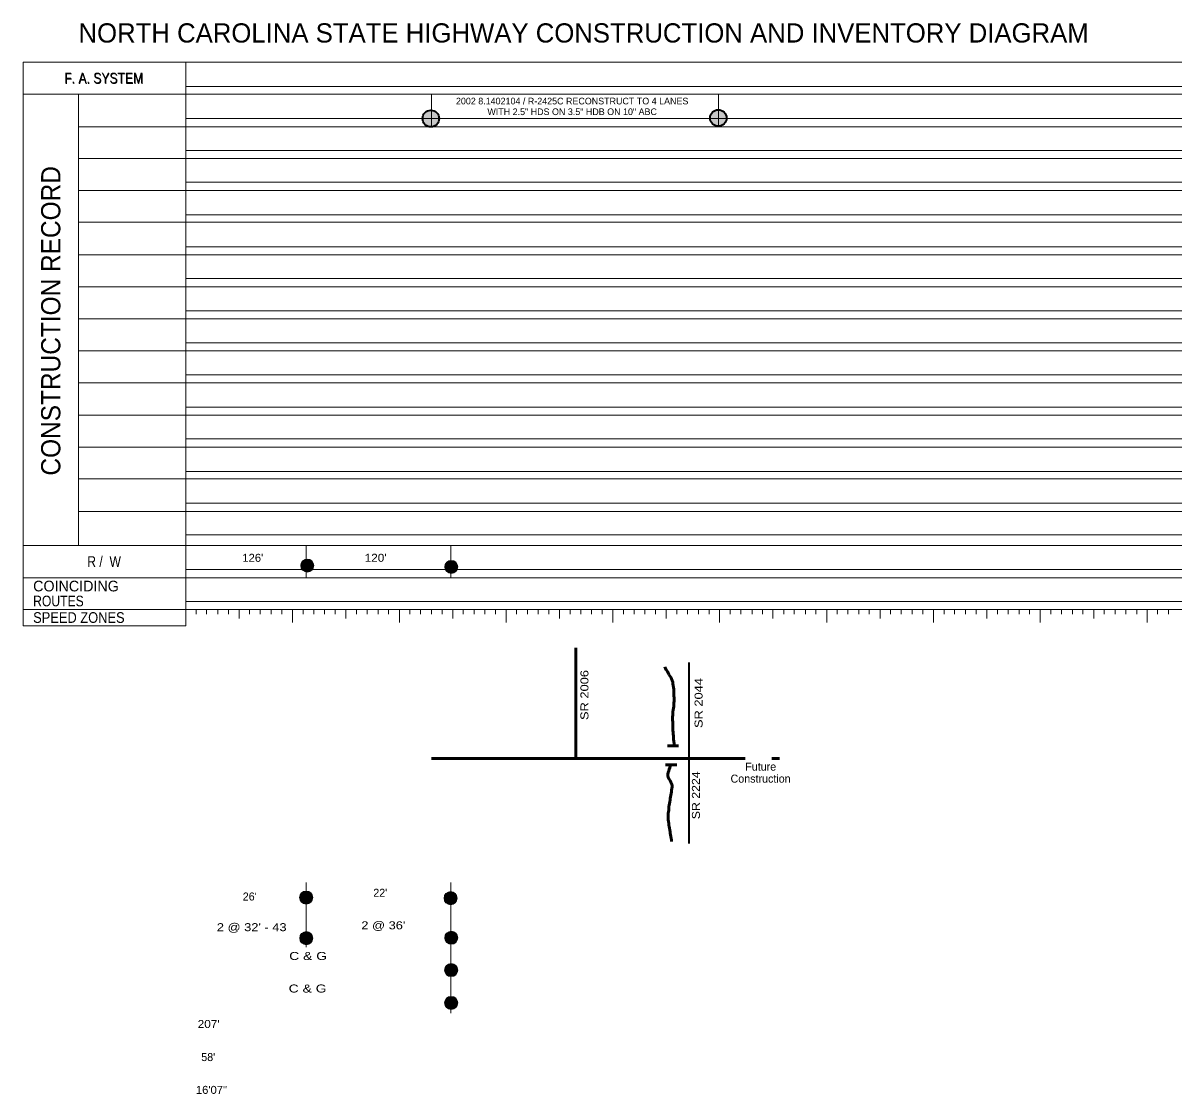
# Model space of a CAD drawing. Extents: x 0.19 to 8.81, y -3.83 to 0.18.
# Drawn here: x 0.186 to 4.502, y -3.834 to 0.181 of the extents above; entities that cross this region are included whole.
import ezdxf
from ezdxf.enums import TextEntityAlignment as Align

# ---------------------------------------------------------------- set-up
doc = ezdxf.new("R2010")
doc.units = 0
doc.header["$LTSCALE"] = 0.012
doc.linetypes.add('LONG_DASHED', pattern=[7.5, 6, -1.5])
doc.layers.add('1', color=7, linetype='Continuous', lineweight=13)

msp = doc.modelspace()

# ---------------------------------------------------------------- hatches: boundary and pattern name
at = {"layer": '1'}
for points in [[(1.74614, -0.177, 1), (1.68386, -0.177, 1)], [(2.82414, -0.175, 1), (2.76186, -0.175, 1)], [(1.27631, -1.85323, 1), (1.22731, -1.85323, 1)], [(1.81631, -1.85823, 1), (1.76731, -1.85823, 1)], [(1.27204, -3.09785, 1), (1.22304, -3.09785, 1)], [(1.81363, -3.10014, 1), (1.76463, -3.10014, 1)], [(1.27255, -3.2503, 1), (1.22355, -3.2503, 1)], [(1.81617, -3.24861, 1), (1.76717, -3.24861, 1)], [(1.8159, -3.36989, 1), (1.7669, -3.36989, 1)], [(1.8159, -3.49289, 1), (1.7669, -3.49289, 1)]]:
    msp.add_hatch(color=256, dxfattribs=at).paths.add_polyline_path(points)

# ---------------------------------------------------------------- linework, layer by layer
for p, q in [((0.186, 0.034), (8.808, 0.034)), ((0.186, 0.034), (0.186, -2.079)), ((0.796, -2.079), (0.796, 0.034)), ((0.186, -0.086), (8.808, -0.086)), ((0.394, -0.086), (0.394, -1.778)), ((0.796, -0.057), (8.808, -0.057)), ((1.718, -0.208), (1.718, -0.086)), ((2.794, -0.208), (2.794, -0.086)), ((0.394, -0.208), (8.808, -0.208)), ((0.796, -0.177), (8.808, -0.177)), ((0.796, -0.297), (8.808, -0.297)), ((0.394, -0.327), (8.808, -0.327)), ((0.796, -0.416), (8.808, -0.416)), ((0.394, -0.447), (8.808, -0.447)), ((0.796, -0.538), (8.808, -0.538)), ((0.394, -0.566), (8.808, -0.566)), ((0.394, -0.688), (8.808, -0.688)), ((0.796, -0.658), (8.808, -0.658)), ((0.394, -0.808), (8.808, -0.808)), ((0.796, -0.777), (8.808, -0.777)), ((0.796, -0.898), (8.808, -0.898)), ((0.394, -0.928), (8.808, -0.928)), ((0.796, -1.018), (8.808, -1.018)), ((0.394, -1.048), (8.808, -1.048)), ((0.796, -1.138), (8.808, -1.138)), ((0.394, -1.168), (8.808, -1.168)), ((0.394, -1.289), (8.808, -1.289)), ((0.796, -1.259), (8.808, -1.259)), ((0.796, -1.378), (8.808, -1.378)), ((0.394, -1.409), (8.808, -1.409)), ((0.796, -1.5), (8.808, -1.5)), ((0.394, -1.528), (8.808, -1.528)), ((0.796, -1.619), (8.808, -1.619)), ((0.394, -1.65), (8.808, -1.65)), ((0.796, -1.738), (8.808, -1.738)), ((0.186, -1.778), (8.808, -1.778)), ((1.248, -1.897), (1.248, -1.778)), ((1.79, -1.899), (1.79, -1.778)), ((0.796, -1.868), (8.808, -1.868)), ((0.796, -1.988), (8.808, -1.988)), ((0.835, -2.035), (0.835, -2.018)), ((0.874, -2.035), (0.874, -2.018)), ((0.916, -2.035), (0.916, -2.018)), ((0.956, -2.035), (0.956, -2.018)), ((0.996, -2.051), (0.996, -2.018)), ((1.035, -2.035), (1.035, -2.018)), ((1.075, -2.035), (1.075, -2.018)), ((1.116, -2.035), (1.116, -2.018)), ((1.156, -2.035), (1.156, -2.018)), ((1.196, -2.066), (1.196, -2.018)), ((1.236, -2.035), (1.236, -2.018)), ((1.276, -2.035), (1.276, -2.018)), ((1.316, -2.035), (1.316, -2.018)), ((1.356, -2.035), (1.356, -2.018)), ((1.396, -2.051), (1.396, -2.018)), ((1.436, -2.035), (1.436, -2.018)), ((1.476, -2.035), (1.476, -2.018)), ((1.517, -2.035), (1.517, -2.018)), ((1.556, -2.035), (1.556, -2.018)), ((1.597, -2.066), (1.597, -2.018)), ((1.636, -2.035), (1.636, -2.018)), ((1.676, -2.035), (1.676, -2.018)), ((1.717, -2.035), (1.717, -2.018)), ((1.757, -2.035), (1.757, -2.018)), ((1.797, -2.051), (1.797, -2.018)), ((1.836, -2.035), (1.836, -2.018)), ((1.877, -2.035), (1.877, -2.018)), ((1.917, -2.035), (1.917, -2.018)), ((1.958, -2.035), (1.958, -2.018)), ((1.997, -2.066), (1.997, -2.018)), ((2.036, -2.035), (2.036, -2.018)), ((2.077, -2.035), (2.077, -2.018)), ((2.118, -2.035), (2.118, -2.018)), ((2.158, -2.035), (2.158, -2.018)), ((2.197, -2.051), (2.197, -2.018)), ((2.238, -2.035), (2.238, -2.018)), ((2.277, -2.035), (2.277, -2.018)), ((2.318, -2.035), (2.318, -2.018)), ((2.358, -2.035), (2.358, -2.018)), ((2.398, -2.066), (2.398, -2.018)), ((2.438, -2.035), (2.438, -2.018)), ((2.478, -2.035), (2.478, -2.018)), ((2.518, -2.035), (2.518, -2.018)), ((2.558, -2.035), (2.558, -2.018)), ((2.598, -2.051), (2.598, -2.018)), ((2.638, -2.035), (2.638, -2.018)), ((2.678, -2.035), (2.678, -2.018)), ((2.719, -2.035), (2.719, -2.018)), ((2.759, -2.035), (2.759, -2.018)), ((2.798, -2.066), (2.798, -2.018)), ((2.838, -2.035), (2.838, -2.018)), ((2.878, -2.035), (2.878, -2.018)), ((2.92, -2.035), (2.92, -2.018)), ((2.959, -2.035), (2.959, -2.018)), ((2.998, -2.051), (2.998, -2.018)), ((3.039, -2.035), (3.039, -2.018)), ((3.078, -2.035), (3.078, -2.018)), ((3.12, -2.035), (3.12, -2.018)), ((3.159, -2.035), (3.159, -2.018)), ((3.2, -2.066), (3.2, -2.018)), ((3.239, -2.035), (3.239, -2.018)), ((3.278, -2.035), (3.278, -2.018)), ((3.32, -2.035), (3.32, -2.018)), ((3.359, -2.035), (3.359, -2.018)), ((3.4, -2.051), (3.4, -2.018)), ((3.439, -2.035), (3.439, -2.018)), ((3.479, -2.035), (3.479, -2.018)), ((3.52, -2.035), (3.52, -2.018)), ((3.56, -2.035), (3.56, -2.018)), ((3.6, -2.066), (3.6, -2.018)), ((3.64, -2.035), (3.64, -2.018)), ((3.679, -2.035), (3.679, -2.018)), ((3.72, -2.035), (3.72, -2.018)), ((3.76, -2.035), (3.76, -2.018)), ((3.8, -2.051), (3.8, -2.018)), ((3.84, -2.035), (3.84, -2.018)), ((3.88, -2.035), (3.88, -2.018)), ((3.921, -2.035), (3.921, -2.018)), ((3.96, -2.035), (3.96, -2.018)), ((4, -2.066), (4, -2.018)), ((4.04, -2.035), (4.04, -2.018)), ((4.08, -2.035), (4.08, -2.018)), ((4.121, -2.035), (4.121, -2.018)), ((4.16, -2.035), (4.16, -2.018)), ((4.201, -2.051), (4.201, -2.018)), ((4.24, -2.035), (4.24, -2.018)), ((4.281, -2.035), (4.281, -2.018)), ((4.321, -2.035), (4.321, -2.018)), ((4.362, -2.035), (4.362, -2.018)), ((4.401, -2.066), (4.401, -2.018)), ((4.44, -2.035), (4.44, -2.018)), ((4.481, -2.035), (4.481, -2.018)), ((0.186, -2.079), (0.796, -2.079)), ((1.248, -3.284), (1.248, -3.041)), ((1.79, -3.532), (1.79, -3.041))]:
    msp.add_line(p, q, dxfattribs=at)
at = {"layer": '1', "lineweight": 53}
for p, q in [((2.259, -2.162), (2.259, -2.581)), ((2.602, -2.529), (2.644, -2.529)), ((1.718, -2.577), (2.794, -2.577)), ((2.595, -2.6), (2.637, -2.6))]:
    msp.add_line(p, q, dxfattribs=at)
at = {"layer": '1', "linetype": 'LONG_DASHED', "lineweight": 53}
msp.add_line((2.794, -2.577), (3.023, -2.577), dxfattribs=at)
at = {"layer": '1'}
for points in [[(0.186, -1.899), (0.796, -1.899), (8.808, -1.899)], [(0.186, -2.018), (0.796, -2.018), (8.808, -2.018)]]:
    msp.add_lwpolyline(points, dxfattribs=at)
at = {"layer": '1', "lineweight": 53}
for points in [[(2.592, -2.233), (2.595, -2.239), (2.598, -2.244), (2.602, -2.25), (2.605, -2.255), (2.608, -2.261), (2.611, -2.267), (2.615, -2.272), (2.618, -2.278), (2.62, -2.284), (2.622, -2.29), (2.623, -2.297), (2.624, -2.303), (2.625, -2.31), (2.626, -2.316), (2.626, -2.323), (2.626, -2.329), (2.626, -2.336), (2.626, -2.342), (2.627, -2.349), (2.627, -2.355), (2.627, -2.362), (2.626, -2.368), (2.626, -2.375), (2.626, -2.381), (2.625, -2.388), (2.624, -2.394), (2.623, -2.401), (2.622, -2.407), (2.622, -2.414), (2.621, -2.42), (2.621, -2.426), (2.621, -2.433), (2.622, -2.439), (2.622, -2.446), (2.622, -2.452), (2.623, -2.459), (2.623, -2.465), (2.623, -2.472), (2.624, -2.478), (2.624, -2.485), (2.625, -2.491), (2.625, -2.498), (2.625, -2.504), (2.629, -2.529)], [(2.614, -2.6), (2.611, -2.611), (2.609, -2.617), (2.607, -2.623), (2.605, -2.629), (2.604, -2.635), (2.604, -2.641), (2.605, -2.647), (2.608, -2.653), (2.612, -2.659), (2.615, -2.665), (2.618, -2.671), (2.62, -2.677), (2.62, -2.683), (2.619, -2.689), (2.618, -2.695), (2.617, -2.701), (2.616, -2.708), (2.615, -2.714), (2.614, -2.72), (2.613, -2.726), (2.612, -2.732), (2.611, -2.739), (2.61, -2.745), (2.609, -2.751), (2.608, -2.757), (2.607, -2.764), (2.607, -2.77), (2.606, -2.776), (2.605, -2.782), (2.605, -2.788), (2.605, -2.795), (2.605, -2.801), (2.605, -2.807), (2.606, -2.813), (2.607, -2.82), (2.608, -2.826), (2.609, -2.832), (2.61, -2.838), (2.611, -2.845), (2.612, -2.851), (2.613, -2.857), (2.614, -2.863), (2.615, -2.869), (2.616, -2.876), (2.617, -2.882), (2.618, -2.888)]]:
    msp.add_lwpolyline(points, dxfattribs=at)
at = {"layer": '1', "lineweight": 35}
msp.add_lwpolyline([(2.684, -2.895), (2.684, -2.548), (2.684, -2.217)], dxfattribs=at)
for centre in [(1.715, -0.177), (2.793, -0.175)]:
    msp.add_circle(centre, 0.03114, dxfattribs=at)
at = {"layer": '1'}
for centre in [(1.25181, -1.85323), (1.79181, -1.85823), (1.24754, -3.09785), (1.78913, -3.10014), (1.24805, -3.2503), (1.79167, -3.24861), (1.7914, -3.36989), (1.7914, -3.49289)]:
    msp.add_circle(centre, 0.0245, dxfattribs=at)

# ---------------------------------------------------------------- texts
for s, height, p in [('NORTH CAROLINA STATE HIGHWAY CONSTRUCTION AND INVENTORY DIAGRAM', 0.07211, (0.394, 0.108)), ('COINCIDING', 0.04004, (0.224, -1.95))]:
    msp.add_text(s, height=height, dxfattribs=at).set_placement(p)
for s, height, width, p in [('F. A. SYSTEM', 0.04006, 0.85, (0.4885, -0.045)), ('F. A. SYSTEM', 0.04006, 0.85, (0.4905, -0.047)), ("126'", 0.03, 1.05, (1.0475, -1.839)), ("120'", 0.03, 1.1, (1.508, -1.839)), ('R /  W', 0.04006, 0.85, (0.49, -1.858)), ("2 @ 32' - 43", 0.03, 1.2, (1.0435, -3.224)), ("2 @ 36'", 0.03, 1.2, (1.537, -3.217)), ('C & G', 0.03, 1.3, (1.255, -3.332)), ('C & G', 0.03, 1.3, (1.253, -3.454)), ("207'", 0.03, 1.1, (0.882, -3.587)), ('16\'07"', 0.03, 1.05, (0.8925, -3.834))]:
    msp.add_text(s, height=height, dxfattribs=dict(at, width=width)).set_placement(p, align=Align.CENTER)
for s, height, p in [('2002 8.1402104 / R-2425C RECONSTRUCT TO 4 LANES', 0.025, (2.245, -0.124)), ('WITH 2.5" HDS ON 3.5" HDB ON 10" ABC', 0.025, (2.245, -0.164)), ('Future', 0.03, (2.952, -2.622)), ('Construction', 0.03, (2.9515, -2.667)), ("26'", 0.03, (1.036, -3.109)), ("22'", 0.03, (1.5255, -3.095)), ("58'", 0.03, (0.8805, -3.711))]:
    msp.add_text(s, height=height, dxfattribs=at).set_placement(p, align=Align.CENTER)
for s, height, width, p in [('CONSTRUCTION RECORD', 0.07211, 0.95, (0.326, -0.9355)), ('SR 2006', 0.03, 1.2, (2.306, -2.3385)), ('SR 2044', 0.03, 1.2, (2.734, -2.3685)), ('SR 2224', 0.03, 1.15, (2.724, -2.7145))]:
    msp.add_text(s, height=height, rotation=90, dxfattribs=dict(at, width=width)).set_placement(p, align=Align.CENTER)
for s, height, width, p in [('ROUTES', 0.04004, 0.85, (0.224, -2.006)), ('SPEED ZONES', 0.04006, 0.9, (0.224, -2.068))]:
    msp.add_text(s, height=height, dxfattribs=dict(at, width=width)).set_placement(p)

doc.saveas('drawing.dxf')
